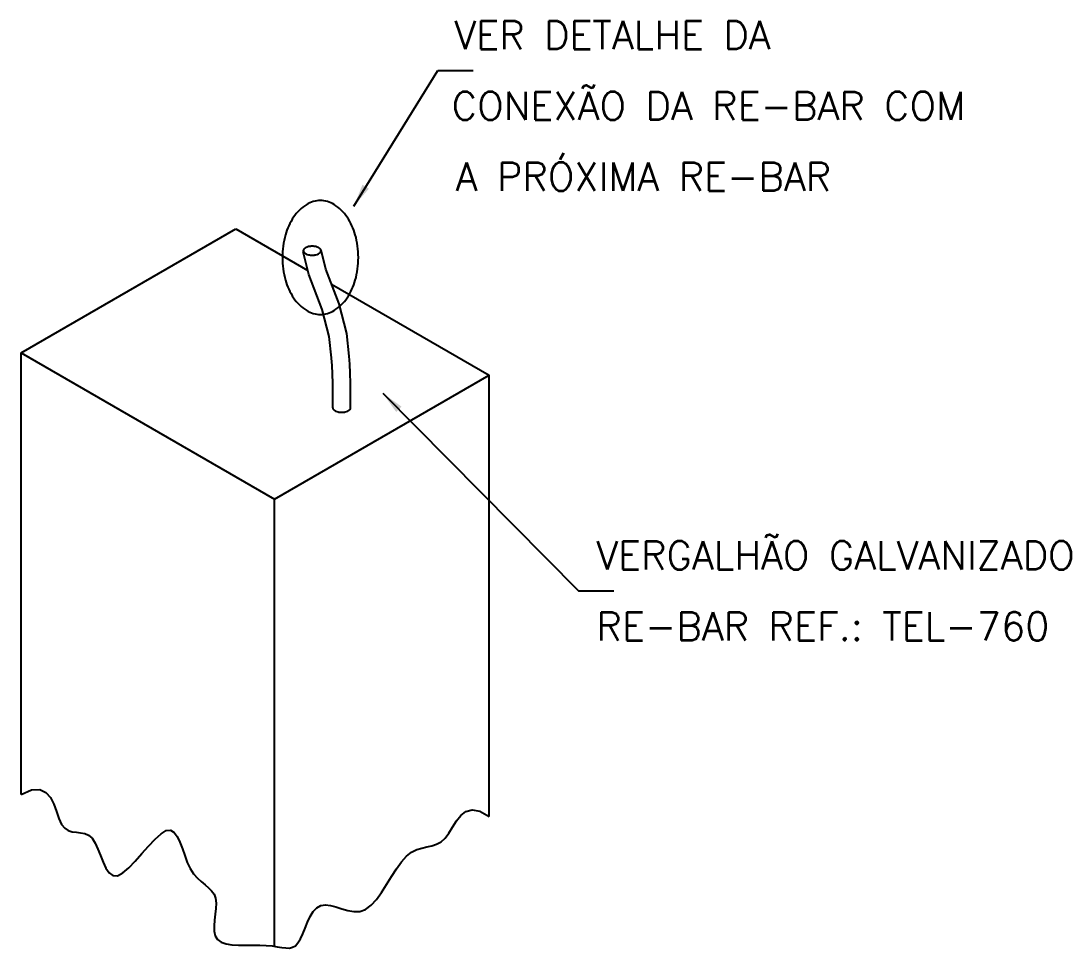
# Model space of a CAD drawing. Header units: millimetres. Extents: x -5744 to -5728, y -4402.7 to -4382.2.
# Drawn here: x -5739.99 to -5732.56, y -4388.77 to -4382.21 of the extents above; entities that cross this region are included whole.
import ezdxf

# ---------------------------------------------------------------- set-up
doc = ezdxf.new("R2010")
doc.units = ezdxf.units.MM
doc.header["$LTSCALE"] = 10
doc.layers.add('Termotécnica', color=7, linetype='Continuous')
doc.styles.add('r80', font='romans.shx')

msp = doc.modelspace()

# ---------------------------------------------------------------- linework, layer by layer
at = {"layer": 'Termotécnica', "color": 2}
for p, q in [((-5737.6354, -4383.5172), (-5737.0404, -4382.5573)), ((-5737.0404, -4382.5573), (-5737.0404, -4382.5573)), ((-5737.0404, -4382.5573), (-5736.7904, -4382.5573)), ((-5739.9908, -4384.5567), (-5738.4703, -4383.6789)), ((-5738.4703, -4383.6789), (-5737.9601, -4383.9735)), ((-5737.7928, -4384.0701), (-5736.6775, -4384.714)), ((-5739.9908, -4384.5567), (-5738.198, -4385.5918)), ((-5739.9908, -4387.6806), (-5739.9908, -4384.5567)), ((-5738.198, -4385.5918), (-5736.6775, -4384.714)), ((-5736.6775, -4387.8379), (-5736.6775, -4384.714)), ((-5737.4307, -4384.842), (-5736.0453, -4386.2392)), ((-5738.198, -4388.7558), (-5738.198, -4385.5918)), ((-5736.0453, -4386.2392), (-5735.7953, -4386.2392))]:
    msp.add_line(p, q, dxfattribs=at)
at = {"layer": 'Termotécnica', "color": 1}
msp.add_lwpolyline([(-5737.8721, -4383.4781, 0.139889), (-5737.9687, -4383.5056, 0.107118), (-5738.0622, -4383.5962, 0.079812), (-5738.1191, -4383.7208, 0.067459), (-5738.1409, -4383.8812, 0.067459), (-5738.1191, -4384.0416, 0.079812), (-5738.0622, -4384.1663, 0.107118), (-5737.9687, -4384.2568, 0.139889), (-5737.8721, -4384.2843, 0.139889), (-5737.7756, -4384.2568, 0.107118), (-5737.6821, -4384.1663, 0.079812), (-5737.6251, -4384.0416, 0.067459), (-5737.6034, -4383.8812, 0.067459), (-5737.6251, -4383.7208, 0.079812), (-5737.6821, -4383.5962, 0.107118), (-5737.7756, -4383.5056, 0.139889)], format="xyb", close=True, dxfattribs=at)
at = {"layer": 'Termotécnica', "color": 3}
for points in [[(-5737.7944, -4384.5919), (-5737.809, -4384.4406), (-5737.8597, -4384.2484), (-5737.9532, -4384.0011), (-5737.9934, -4383.8406)], [(-5737.6694, -4384.5798), (-5737.685, -4384.4184), (-5737.7399, -4384.2101), (-5737.8331, -4383.9635), (-5737.8665, -4383.8302)], [(-5737.6587, -4384.9455), (-5737.6581, -4384.8524), (-5737.6587, -4384.7708), (-5737.6606, -4384.699), (-5737.6641, -4384.6358), (-5737.6694, -4384.5798)], [(-5737.7843, -4384.9447), (-5737.7837, -4384.8525), (-5737.7843, -4384.7729), (-5737.7861, -4384.7042), (-5737.7894, -4384.6451), (-5737.7942, -4384.5944), (-5737.7945, -4384.5919)]]:
    msp.add_lwpolyline(points, dxfattribs=at)
at = {"layer": 'Termotécnica', "color": 2}
msp.add_lwpolyline([(-5737.8673, -4383.8334, 0.174532), (-5737.8711, -4383.8227, 0.104234), (-5737.8857, -4383.8111, 0.065017), (-5737.9047, -4383.8045, 0.051167), (-5737.9301, -4383.8019, 0.051167), (-5737.9555, -4383.8045, 0.065017), (-5737.9745, -4383.8111, 0.104234), (-5737.9891, -4383.8227, 0.174532), (-5737.9929, -4383.8334, 0.174532), (-5737.9891, -4383.844, 0.104234), (-5737.9745, -4383.8556, 0.065017), (-5737.9555, -4383.8622, 0.051167), (-5737.9301, -4383.8648, 0.051167), (-5737.9047, -4383.8622, 0.065017), (-5737.8857, -4383.8556, 0.104234), (-5737.8711, -4383.844, 0.174532)], format="xyb", close=True, dxfattribs=at)
msp.add_lwpolyline([(-5737.7843, -4384.9455, 0.174532), (-5737.7804, -4384.9561, 0.104234), (-5737.7659, -4384.9677, 0.065017), (-5737.7469, -4384.9743, 0.051167), (-5737.7215, -4384.9769, 0.051167), (-5737.6961, -4384.9743, 0.065017), (-5737.6771, -4384.9677, 0.104234), (-5737.6625, -4384.9561, 0.174532), (-5737.6587, -4384.9455, 0.174532)], format="xyb", dxfattribs=at)
msp.add_lwpolyline([(-5739.9908, -4387.6806), (-5739.9157, -4387.6487), (-5739.8581, -4387.6461), (-5739.8147, -4387.6665), (-5739.7826, -4387.7037), (-5739.7585, -4387.7512), (-5739.7394, -4387.8028), (-5739.7222, -4387.8521), (-5739.7037, -4387.8929), (-5739.6816, -4387.9205), (-5739.656, -4387.9367), (-5739.6281, -4387.9451), (-5739.5989, -4387.9491), (-5739.5692, -4387.9523), (-5739.5401, -4387.9581), (-5739.5126, -4387.9702), (-5739.4877, -4387.9919), (-5739.466, -4388.0254), (-5739.4467, -4388.0678), (-5739.4284, -4388.1144), (-5739.4099, -4388.1608), (-5739.3899, -4388.2027), (-5739.3672, -4388.2356), (-5739.3406, -4388.255), (-5739.3087, -4388.2565), (-5739.2708, -4388.2373), (-5739.2281, -4388.2012), (-5739.1822, -4388.1538), (-5739.1348, -4388.1003), (-5739.0875, -4388.0465), (-5739.0419, -4387.9977), (-5738.9997, -4387.9594), (-5738.9626, -4387.937), (-5738.9318, -4387.9346), (-5738.9063, -4387.95), (-5738.8849, -4387.9793), (-5738.8663, -4388.019), (-5738.8491, -4388.0652), (-5738.8321, -4388.1144), (-5738.8139, -4388.1627), (-5738.7932, -4388.2064), (-5738.7691, -4388.2428), (-5738.7427, -4388.2728), (-5738.7154, -4388.298), (-5738.6885, -4388.3203), (-5738.6635, -4388.3415), (-5738.6418, -4388.3634), (-5738.6249, -4388.3877), (-5738.6142, -4388.4163), (-5738.6104, -4388.4503), (-5738.612, -4388.4886), (-5738.6164, -4388.5293), (-5738.6215, -4388.5708), (-5738.6249, -4388.6112), (-5738.6242, -4388.6487), (-5738.6171, -4388.6816), (-5738.6013, -4388.7082), (-5738.5752, -4388.7271), (-5738.54, -4388.7392), (-5738.4979, -4388.746), (-5738.4509, -4388.7489), (-5738.4011, -4388.7492), (-5738.3504, -4388.7485), (-5738.3009, -4388.7481), (-5738.2548, -4388.7494), (-5738.2135, -4388.7534), (-5738.177, -4388.7589), (-5738.1449, -4388.7643), (-5738.1165, -4388.7679), (-5738.0914, -4388.7682), (-5738.0691, -4388.7633), (-5738.0491, -4388.7518), (-5738.0309, -4388.732), (-5738.0138, -4388.703), (-5737.9973, -4388.6669), (-5737.9807, -4388.6268), (-5737.9631, -4388.5854), (-5737.9439, -4388.5457), (-5737.9224, -4388.5107), (-5737.8978, -4388.4833), (-5737.8695, -4388.4663), (-5737.837, -4388.4617), (-5737.8008, -4388.4668), (-5737.7617, -4388.4779), (-5737.7206, -4388.4914), (-5737.6783, -4388.5035), (-5737.6356, -4388.5106), (-5737.5932, -4388.509), (-5737.5521, -4388.4949), (-5737.5128, -4388.466), (-5737.4751, -4388.4247), (-5737.4387, -4388.3745), (-5737.4032, -4388.3191), (-5737.3683, -4388.2622), (-5737.3336, -4388.2073), (-5737.2987, -4388.1581), (-5737.2633, -4388.1182), (-5737.2271, -4388.0902), (-5737.1905, -4388.072), (-5737.154, -4388.0604), (-5737.118, -4388.0524), (-5737.083, -4388.0446), (-5737.0495, -4388.0341), (-5737.0179, -4388.0175), (-5736.9888, -4387.9919), (-5736.9622, -4387.9554), (-5736.9363, -4387.9123), (-5736.909, -4387.8685), (-5736.8783, -4387.8296), (-5736.8419, -4387.8013), (-5736.7977, -4387.7894), (-5736.7437, -4387.7997), (-5736.6775, -4387.8379)], dxfattribs=at)
for points in [[(-5737.5745, -4383.3661), (-5737.5288, -4383.394), (-5737.6354, -4383.5172)], [(-5737.2979, -4384.9364), (-5737.3357, -4384.9743), (-5737.4307, -4384.842)]]:
    msp.add_solid(points, dxfattribs=at)

# ---------------------------------------------------------------- texts
at = {"layer": 'Termotécnica', "color": 2, "style": 'r80'}
for s, p in [('VER DETALHE DA', (-5736.9242, -4382.4073)), ('CONEXÃO DA RE-BAR COM', (-5736.9433, -4382.908)), ('A PRÓXIMA RE-BAR', (-5736.9148, -4383.4083)), ('VERGALHÃO GALVANIZADO', (-5735.9204, -4386.089)), ('RE-BAR REF.: TEL-760', (-5735.9189, -4386.5908))]:
    msp.add_text(s, height=0.2, dxfattribs=at).set_placement(p)

doc.saveas('drawing.dxf')
